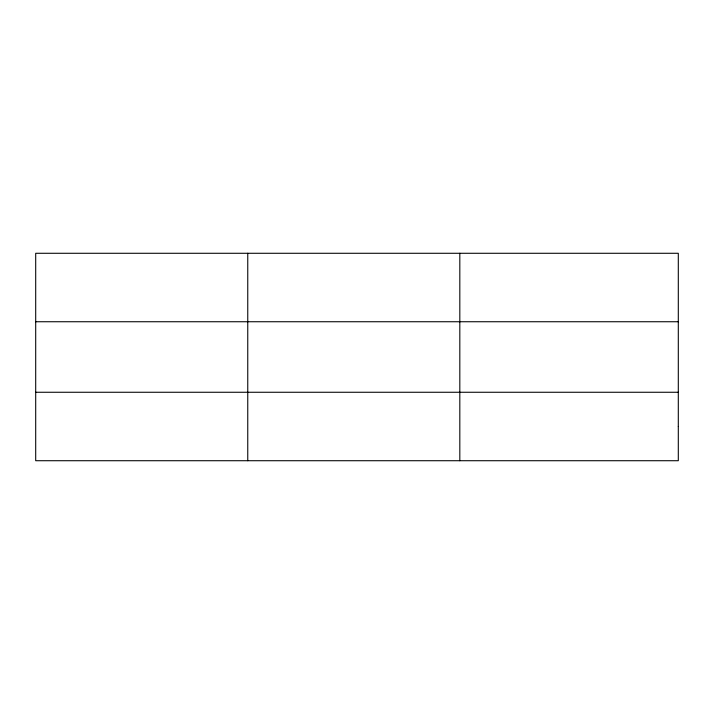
<?xml version="1.0" encoding="UTF-8"?>
<svg xmlns="http://www.w3.org/2000/svg" width="714" height="714" viewBox="0 0 714 714"><rect width="100%" height="100%" fill="white"/><g stroke="black" fill="none" stroke-linecap="round" stroke-linejoin="round"><path stroke-width="1.07" d="M247.758 253.283L247.758 460.717M459.816 253.283L459.816 460.717M35.7 321.737L678.3 321.737M35.7 392.263L678.3 392.263M678.3 426.49L678.3 460.717L35.7 460.717L35.7 253.283L678.3 253.283L678.3 426.49"/></g></svg>
